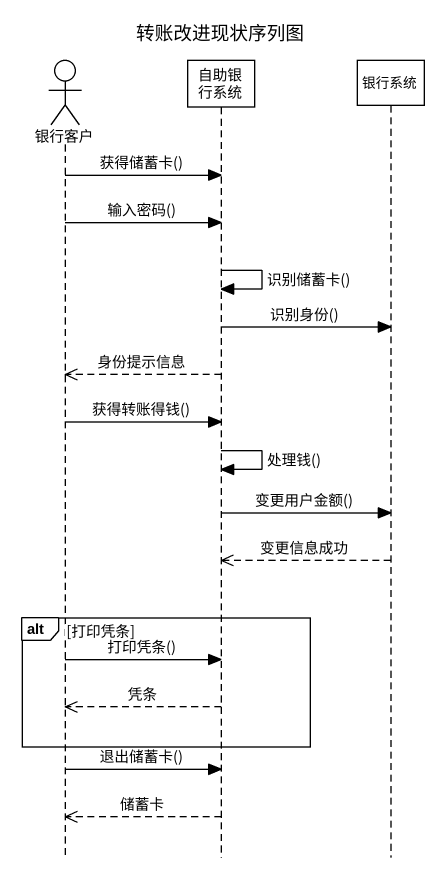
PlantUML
@startuml
title 转账改进现状序列图
hide footbox
actor 银行客户
participant 自助银行系统
participant 银行系统

银行客户 -> 自助银行系统 : 获得储蓄卡()
银行客户 -> 自助银行系统 : 输入密码()
自助银行系统 -> 自助银行系统 : 识别储蓄卡()
自助银行系统 -> 银行系统 : 识别身份()
自助银行系统 -->> 银行客户 : 身份提示信息
银行客户 -> 自助银行系统 : 获得转账得钱()
自助银行系统 -> 自助银行系统 : 处理钱()
自助银行系统 -> 银行系统 : 变更用户金额()
银行系统 -->> 自助银行系统 : 变更信息成功
alt 打印凭条
  银行客户 -> 自助银行系统 : 打印凭条()
  自助银行系统 -->> 银行客户 : 凭条
end
银行客户 -> 自助银行系统 : 退出储蓄卡()
自助银行系统 -->> 银行客户 : 储蓄卡
@enduml
